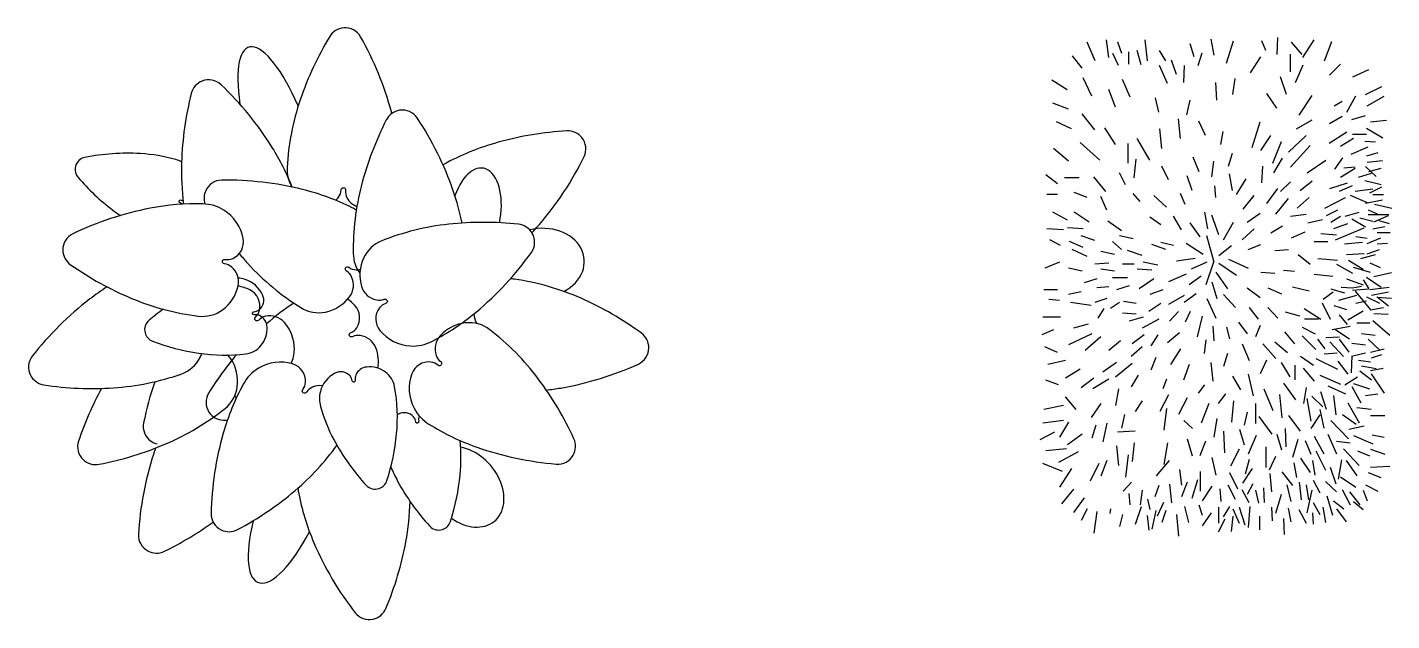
# Model space of a CAD drawing. Header units: millimetres. Extents: x 42.8 to 56.1, y 231.3 to 241.4.
# Drawn here: x 53.392 to 55.625, y 231.569 to 232.541 of the extents above; entities that cross this region are included whole.
import ezdxf

# ---------------------------------------------------------------- set-up
doc = ezdxf.new("R2010")
doc.units = ezdxf.units.MM
doc.layers.add('arbres', color=7, linetype='Continuous')

# ---------------------------------------------------------------- blocks, each defined once
blk = doc.blocks.new('plante')
for points in [[(73.0308, 204.7233, 0.001671), (73.0298, 204.7271, 0.063866), (72.9554, 204.9091, 0.292771), (72.9143, 204.9307, 0.240195), (72.8804, 204.9096, 0.054013), (72.8092, 204.7567, 0.067812), (72.7773, 204.5925, 0.15321), (72.7892, 204.5451, 0.184104)], [(72.7896, 204.5451, 0.04545), (72.7416, 204.6407, 0.063866), (72.6174, 204.7931, 0.292771), (72.5718, 204.8019, 0.240195), (72.5455, 204.7718, 0.054013), (72.5219, 204.6049, 0.040879), (72.5269, 204.5038, 0.19303)], [(73.2008, 204.458, 0.034436), (73.1796, 204.5363, 0.063866), (73.0922, 204.7124, 0.292771), (73.0497, 204.7311, 0.240195), (73.0174, 204.7076, 0.054013), (72.9575, 204.55, 0.067812), (72.9374, 204.3839, 0.157901), (72.9536, 204.3363, 0.184104)], [(73.37, 204.4346, 0.011425), (73.388, 204.4547, 0.063866), (73.4962, 204.6188, 0.292771), (73.4909, 204.6649, 0.240195), (73.4544, 204.681, 0.054013), (73.288, 204.6535, 0.058262), (73.1548, 204.599, 0.19303)], [(72.522, 204.6061, 0.0531), (72.5084, 204.6116, 0.054582), (72.4219, 204.6262, 0.063866), (72.2879, 204.6169, 0.292771), (72.265, 204.595, 0.240195), (72.2714, 204.5684, 0.054013), (72.3553, 204.4894, 0.013423), (72.3738, 204.4762, 0.19303)], [(72.9448, 204.4895, 0.028307), (72.9349, 204.4952, 0.054582), (72.8144, 204.5394, 0.063866), (72.619, 204.5619, 0.292771), (72.5803, 204.5364, 0.189818), (72.5789, 204.5042, 0.054013)], [(72.8951, 204.5131, 0.053155), (72.9018, 204.5205, 0.148548), (72.9081, 204.5382, -0.403393), (72.9138, 204.5436, -0.451118), (72.9189, 204.5378, 0.156882), (72.9223, 204.519, 0.345182)], [(72.5238, 204.5036, 0.071376), (72.5183, 204.5067, -0.403393), (72.516, 204.5115, -0.451118), (72.5209, 204.5136, 0.062223), (72.5259, 204.5119, 0.345182)], [(72.9223, 204.519, 0.185959), (72.9463, 204.4983, 0.210784)], [(72.6614, 204.384, 0.010005), (72.682, 204.3604, 0.067812), (72.8105, 204.2532, 0.19303), (72.8702, 204.2424, 0.184104), (72.9286, 204.2796, 0.274896), (72.9336, 204.3276, 0.148548), (72.9211, 204.3416, -0.403393), (72.9191, 204.3492, -0.451118), (72.9267, 204.3509, 0.156882), (72.9447, 204.3448, 0.345182)], [(72.7094, 204.2478, 0.345182), (72.7181, 204.2839, 0.210784), (72.6756, 204.3217, 0.062802), (72.6587, 204.3249, 0.054582)], [(72.9447, 204.3448, 0.055461), (72.9544, 204.3458, 0.210784)], [(72.3418, 204.3034, 0.021598), (72.3001, 204.2742, 0.063866), (72.1605, 204.1356, 0.292771), (72.1563, 204.0895, 0.240195), (72.1888, 204.0662, 0.054013), (72.3572, 204.059, 0.067812), (72.5212, 204.0925, 0.19303), (72.5669, 204.1324, 0.026426), (72.5711, 204.1418, 0.274896)], [(72.7106, 204.2468, 0.345182), (72.6874, 204.296, 0.074488), (72.6584, 204.3055, 0.134063)], [(73.4049, 204.0536, 0.014908), (73.4398, 204.0586, 0.063866), (73.6276, 204.1167, 0.292771), (73.6528, 204.1557, 0.240195), (73.6348, 204.1914, 0.054013), (73.4888, 204.2758, 0.067812), (73.328, 204.3221, 0.031841), (73.3177, 204.323, 0.184104)], [(72.7935, 204.2643, 0.035181), (72.7276, 204.2139, 0.063866)], [(72.9458, 204.2045, 0.345182), (72.9412, 204.2587, 0.05591), (72.9238, 204.2737, 0.134063)], [(72.4779, 204.2493, 0.020799), (72.4431, 204.2226, 0.292771), (72.4335, 204.1924, 0.240195), (72.4518, 204.1721, 0.054013), (72.5633, 204.1429, 0.067812), (72.6776, 204.1413, 0.19303), (72.7139, 204.1614, 0.184104), (72.7289, 204.2062, 0.274896), (72.7108, 204.2338, 0.148548), (72.6982, 204.2359, -0.403393), (72.6939, 204.2391, -0.451118), (72.6972, 204.2432, 0.156882), (72.7094, 204.2478, 0.345182)], [(72.787, 204.1178, 0.110066), (72.795, 204.1524, 0.184104), (72.7709, 204.2173, 0.274896), (72.7251, 204.2322, 0.148548), (72.7087, 204.223, -0.403393), (72.7009, 204.2226, -0.451118), (72.7009, 204.2304, 0.156882), (72.7106, 204.2468, 0.345182)], [(73.2294, 204.2381, 0.132605), (73.2366, 204.2146, 0.148548)], [(72.9973, 204.1064, 0.130012), (72.9921, 204.1558, 0.274896), (72.9543, 204.1858, 0.148548), (72.9358, 204.1828, -0.403393), (72.9283, 204.1853, -0.451118), (72.931, 204.1925, 0.156882), (72.9458, 204.2045, 0.345182)], [(72.3285, 204.0577, 0.045169), (72.2725, 203.9301, 0.292771), (72.2838, 203.8851, 0.240195), (72.3222, 203.8739, 0.054013), (72.4835, 203.9231, 0.067812), (72.6271, 204.009, 0.19303), (72.6569, 204.0618, 0.184104), (72.6411, 204.1293, 0.063815), (72.6332, 204.1383, 0.148548)], [(72.655, 204.1392, 0.037074), (72.5876, 204.0467, 0.292771), (72.5883, 204.0003, 0.240195), (72.6231, 203.9806, 0.003063), (72.6327, 203.9802, 0.02843)], [(72.822, 204.0725, 0.345182), (72.7905, 204.1169, 0.210784), (72.708, 204.1064, 0.134063), (72.6714, 204.068, 0.054582), (72.6229, 203.9491, 0.063866), (72.5934, 203.7547, 0.292771), (72.6175, 203.7151, 0.240195), (72.6575, 203.7158, 0.054013), (72.797, 203.8105, 0.060259), (72.898, 203.9197, 0.19303)], [(72.4572, 204.0739, 0.033567), (72.43, 203.9739, 0.292771), (72.4468, 203.9306, 0.101373), (72.4628, 203.9233, 0.052674)], [(72.8631, 204.064, 0.132251), (72.8388, 204.0607, 0.148548), (72.8243, 204.0487, -0.403393), (72.8166, 204.047, -0.451118), (72.8153, 204.0547, 0.156882), (72.822, 204.0725, 0.345182)], [(72.6542, 204.0338, 0.041626), (72.651, 204.0404, 0.210784)], [(73.0835, 203.9886, 0.345182), (73.047, 203.9954, 0.011348), (73.0442, 203.9938, 0.134063)], [(73.0974, 203.9909, 0.000712), (73.0974, 203.9909, 0.148548), (73.096, 203.9781, -0.403393), (73.0931, 203.9736, -0.451118), (73.0887, 203.9767, 0.156882), (73.0835, 203.9886, 0.345182)], [(73.0285, 203.8674, 0.023406), (73.0448, 203.8333, 0.063866), (73.1229, 203.724, 0.292771), (73.1536, 203.7161, 0.240195), (73.1729, 203.7355, 0.054013), (73.1961, 203.8483, 0.04914), (73.1959, 203.9314, 0.19303)], [(72.4591, 203.9132, 0.006936), (72.4539, 203.8977, 0.063866), (72.4176, 203.7044, 0.292771), (72.4403, 203.664, 0.240195), (72.4803, 203.6633, 0.044006), (72.5981, 203.7341, 0.067812)], [(72.8035, 203.8161, 0.023524), (72.8048, 203.8067, 0.054582), (72.8422, 203.6839, 0.063866), (72.942, 203.5144, 0.292771), (72.9857, 203.4989, 0.240195), (73.0163, 203.5247, 0.054013), (73.0648, 203.6861, 0.039654), (73.075, 203.7838, 0.19303)]]:
    blk.add_lwpolyline(points, format="xyb")
for points in [[(72.6457, 204.3722, 0.345182), (72.671, 204.4204, 0.210784), (72.6244, 204.4892, 0.134063), (72.5735, 204.5045, 0.054582), (72.4456, 204.4938, 0.063866), (72.2589, 204.432, 0.292771), (72.2345, 204.3925, 0.240195), (72.2532, 204.3572, 0.054013), (72.4008, 204.2757, 0.067812), (72.5625, 204.2326, 0.19303), (72.6212, 204.248, 0.184104), (72.6586, 204.3063, 0.274896), (72.6429, 204.3519, 0.148548), (72.6256, 204.3594, -0.403393), (72.6206, 204.3654, -0.451118), (72.6268, 204.3701, 0.156882)], [(73.0009, 204.2526, 0.345182), (73.0019, 204.1982, 0.210784), (73.076, 204.1604, 0.134063), (73.1279, 204.1715, 0.054582), (73.2349, 204.2426, 0.063866), (73.3686, 204.3868, 0.292771), (73.3709, 204.4331, 0.240195), (73.3375, 204.455, 0.054013), (73.1689, 204.4552, 0.067812), (73.0064, 204.415, 0.19303), (72.9624, 204.3732, 0.184104), (72.9578, 204.3041, 0.274896), (72.9936, 204.2717, 0.148548), (73.0123, 204.2735, -0.403393), (73.0196, 204.2706, -0.451118), (73.0164, 204.2635, 0.156882)], [(73.1254, 204.1215, 0.345182), (73.0792, 204.0927, 0.210784), (73.0847, 204.0098, 0.134063), (73.1208, 203.9709, 0.054582), (73.2366, 203.9154, 0.063866), (73.4289, 203.8743, 0.292771), (73.4698, 203.896, 0.240195), (73.4716, 203.9359, 0.054013), (73.3854, 204.0808, 0.067812), (73.2678, 204.1998, 0.19303), (73.2094, 204.2163, 0.184104), (73.1477, 204.1848, 0.274896), (73.1381, 204.1375, 0.148548), (73.1492, 204.1224, -0.403393), (73.1505, 204.1146, -0.451118), (73.1428, 204.1137, 0.156882)], [(72.9297, 204.0877, 0.345182), (72.8932, 204.0945, 0.210784), (72.8578, 204.05, 0.134063), (72.8581, 204.0138, 0.054582), (72.891, 203.9324, 0.063866), (72.9691, 203.8231, 0.292771), (72.9998, 203.8152, 0.240195), (73.0191, 203.8346, 0.054013), (73.0423, 203.9474, 0.067812), (73.0377, 204.0617, 0.19303), (73.0158, 204.0969, 0.184104), (72.9702, 204.1094, 0.274896), (72.9436, 204.0899, 0.148548), (72.9422, 204.0772, -0.403393), (72.9393, 204.0727, -0.451118), (72.9349, 204.0758, 0.156882)]]:
    blk.add_lwpolyline(points, format="xyb", close=True)
for centre, major_axis, ratio, start_param, end_param in [((72.7639, 204.6401), (-0.0791, 0.2439), 0.287965, 5.046264, 7.313787), ((73.2343, 204.4799), (-0.0171, -0.111), 0.53395, 1.461052, 4.385302), ((73.3906, 204.3612), (-0.1059, -0.0103), 0.787652, 2.057326, 4.883511), ((73.2098, 203.819), (-0.0697, 0.0826), 0.735824, 1.906126, 5.566001), ((72.7903, 203.7943), (-0.0835, -0.2065), 0.325403, 5.12013, 7.571725)]:
    blk.add_ellipse(centre, major_axis=major_axis, ratio=ratio, start_param=start_param, end_param=end_param)
blk = doc.blocks.new('thuyas')
for p, q in [((-0.0103, 0.256), (-0.0128, 0.2861)), ((-0.0882, 0.2384), (-0.1007, 0.266)), ((0.0601, 0.2259), (0.0877, 0.261)), ((-0.0304, 0.1756), (-0.0379, 0.2183)), ((-0.0028, 0.1606), (-0.0203, 0.2108)), ((0.0701, 0.1932), (0.1028, 0.2158)), ((-0.151, 0.1857), (-0.1786, 0.2058)), ((-0.0982, 0.1731), (-0.1183, 0.2083)), ((-0.0505, 0.1555), (-0.0756, 0.1907)), ((0.0098, 0.148), (0.0349, 0.1932)), ((0.0575, 0.148), (0.0877, 0.1756)), ((0.1304, 0.1656), (0.1605, 0.1832)), ((-0.1183, 0.1329), (-0.151, 0.1405)), ((-0.0153, 0.0928), (-0.0329, 0.1581)), ((-0.1384, 0.1229), (-0.1736, 0.1354)), ((-0.0429, 0.1103), (-0.0856, 0.138)), ((-0.0028, 0.1078), (0.0299, 0.1329)), ((0.0726, 0.1229), (0.1053, 0.1354)), ((0.1404, 0.1204), (0.1756, 0.1229)), ((-0.1736, 0.0702), (-0.2113, 0.0727)), ((-0.1585, 0.0827), (-0.1962, 0.0902)), ((-0.063, 0.1003), (-0.1108, 0.0928)), ((-0.0329, 0.0902), (-0.0731, 0.0727)), ((-0.0153, 0.0928), (-0.0354, 0.0325)), ((-0.0028, 0.0877), (0.0425, 0.0576)), ((0.0224, 0.0978), (0.0726, 0.0752)), ((0.163, 0.0702), (0.1907, 0.0676)), ((-0.0856, 0.0601), (-0.1309, 0.04)), ((-0.048, 0.0551), (-0.0781, 0.0325)), ((-0.0203, 0.04), (-0.0078, -0.0027)), ((-0.0103, 0.0651), (0.0199, 0.0224)), ((0.1053, 0.0651), (0.1404, 0.0626)), ((-0.1459, 0.0199), (-0.1786, 0.0074)), ((-0.0907, 0.0049), (-0.1309, -0.0177)), ((-0.0605, 0.0099), (-0.0907, -0.0127)), ((0.0098, 0.0074), (0.04, -0.0253)), ((0.0701, 0.0249), (0.1028, -0.0002)), ((0.1229, 0.0249), (0.158, 0.0099)), ((0.1857, 0.0275), (0.2284, 0.0174)), ((-0.151, -0.0152), (-0.1811, -0.0353)), ((-0.0329, -0.0027), (-0.0103, -0.0529)), ((0.0751, -0.0253), (0.0977, -0.0554)), ((0.1229, -0.0253), (0.148, -0.0529)), ((-0.1057, -0.0353), (-0.1284, -0.0604)), ((-0.0756, -0.0353), (-0.0882, -0.0629)), ((-0.0455, -0.0479), (-0.058, -0.1006)), ((0.0475, -0.0629), (0.0701, -0.0931)), ((-0.0178, -0.073), (-0.0153, -0.1107)), ((0.0173, -0.0755), (0.0249, -0.1056))]:
    blk.add_line(p, q)
for points in [[(0.1464, 0.622), (0.1485, 0.6652)], [(-0.3187, 0.6055), (-0.3393, 0.6529)], [(-0.2837, 0.6138), (-0.2899, 0.659)], [(-0.2508, 0.6241), (-0.2611, 0.6529)], [(-0.2323, 0.5973), (-0.2323, 0.6282)], [(-0.2014, 0.5953), (-0.2117, 0.6323)], [(-0.1849, 0.6055), (-0.1911, 0.659)], [(-0.1376, 0.6055), (-0.1541, 0.6323)], [(-0.0656, 0.6158), (-0.0759, 0.6488)], [(-0.0141, 0.62), (-0.0223, 0.6611)], [(0.0168, 0.5994), (0.0353, 0.657)], [(0.1176, 0.6323), (0.1073, 0.657)], [(0.2102, 0.622), (0.1835, 0.6529)], [(0.2123, 0.6138), (0.2411, 0.659)], [(0.2678, 0.6055), (0.2864, 0.6549)], [(-0.3516, 0.587), (-0.3763, 0.6179)], [(-0.259, 0.5932), (-0.2734, 0.6241)], [(-0.1335, 0.5479), (-0.1541, 0.5932)], [(-0.1108, 0.5706), (-0.1232, 0.6076)], [(-0.0923, 0.55), (-0.0903, 0.5932)], [(-0.0553, 0.5932), (-0.045, 0.6261)], [(0.0785, 0.5747), (0.1053, 0.6158)], [(0.1806, 0.5774), (0.1806, 0.6227)], [(0.1932, 0.5498), (0.2133, 0.595)], [(0.2802, 0.5685), (0.309, 0.5973)], [(-0.3268, 0.5147), (-0.3494, 0.5624)], [(0.0332, 0.5191), (0.0394, 0.5603)], [(0.1706, 0.5197), (0.1555, 0.5649)], [(0.3399, 0.5644), (0.381, 0.5829)], [(-0.3907, 0.5315), (-0.4298, 0.5562)], [(-0.2665, 0.487), (-0.2841, 0.5322)], [(-0.2288, 0.5122), (-0.2489, 0.5574)], [(-0.0079, 0.5047), (-0.01, 0.55)], [(0.3728, 0.5191), (0.414, 0.5397)], [(-0.3871, 0.482), (-0.4273, 0.4971)], [(-0.1561, 0.4739), (-0.1644, 0.5109)], [(-0.0841, 0.4677), (-0.0759, 0.5047)], [(0.1455, 0.4845), (0.1203, 0.5222)], [(0.2032, 0.4669), (0.2359, 0.5172)], [(0.2925, 0.4903), (0.3131, 0.5027)], [(0.325, 0.4742), (0.3479, 0.5158)], [(0.3769, 0.4903), (0.4201, 0.515)], [(-0.3193, 0.4293), (-0.3519, 0.4695)], [(-0.1007, 0.4067), (-0.1057, 0.4569)], [(0.1957, 0.4318), (0.2359, 0.4544)], [(0.2802, 0.4451), (0.3131, 0.4636)], [(0.3378, 0.4554), (0.3728, 0.4656)], [(-0.3796, 0.4318), (-0.4172, 0.4494)], [(-0.2665, 0.3916), (-0.2942, 0.4343)], [(-0.1485, 0.3816), (-0.1535, 0.4318)], [(-0.0367, 0.4142), (-0.0532, 0.4512)], [(0.0024, 0.3916), (0.0085, 0.4245)], [(0.0827, 0.3841), (0.1028, 0.4494)], [(0.2792, 0.3951), (0.325, 0.4242)], [(0.4166, 0.4076), (0.375, 0.4326)], [(0.3852, 0.4492), (0.4263, 0.4533)], [(-0.3067, 0.3514), (-0.357, 0.3966)], [(-0.2339, 0.3439), (-0.2339, 0.3941)], [(-0.1786, 0.3514), (-0.2113, 0.4067)], [(0.1053, 0.3765), (0.1304, 0.4142)], [(0.1354, 0.3439), (0.158, 0.3991)], [(0.1756, 0.3715), (0.2208, 0.4142)], [(0.1806, 0.3338), (0.2309, 0.3891)], [(0.309, 0.3875), (0.3419, 0.408)], [(0.3358, 0.3669), (0.379, 0.3854)], [(0.3396, 0.418), (0.375, 0.418)], [(0.3979, 0.3972), (0.3708, 0.3993)], [(-0.3871, 0.3489), (-0.4248, 0.3816)], [(-0.2188, 0.3062), (-0.2138, 0.3539)], [(-0.053, 0.3213), (-0.0681, 0.359)], [(-0.0203, 0.3087), (-0.0153, 0.3489)], [(0.0224, 0.3364), (0.0324, 0.369)], [(0.1379, 0.3188), (0.1605, 0.3564)], [(0.2233, 0.3188), (0.2711, 0.3514)], [(0.2938, 0.3285), (0.3146, 0.3577)], [(0.4041, 0.3701), (0.375, 0.3618)], [(0.3769, 0.3463), (0.416, 0.3504)], [(-0.2414, 0.2886), (-0.2565, 0.3188)], [(-0.1309, 0.3012), (-0.1485, 0.3364)], [(0.0324, 0.2736), (0.0249, 0.3163)], [(0.1078, 0.2937), (0.1103, 0.3364)], [(0.3084, 0.3077), (0.3458, 0.3306)], [(0.3172, 0.3319), (0.3461, 0.334)], [(0.3542, 0.3077), (0.3875, 0.3181)], [(0.3729, 0.3348), (0.3999, 0.3098)], [(0.3812, 0.3223), (0.4124, 0.3306)], [(-0.4147, 0.2912), (-0.4449, 0.3138)], [(-0.3595, 0.3062), (-0.3972, 0.3062)], [(-0.2916, 0.2711), (-0.3218, 0.3087)], [(-0.0706, 0.2736), (-0.0831, 0.3112)], [(0.0425, 0.2635), (0.0676, 0.3037)], [(0.1555, 0.2711), (0.1806, 0.2962)], [(0.2058, 0.2736), (0.2359, 0.2987)], [(0.2811, 0.2786), (0.3263, 0.2937)], [(0.3063, 0.2723), (0.3396, 0.2869)], [(0.3708, 0.2994), (0.4124, 0.289)], [(0.3833, 0.2682), (0.4145, 0.2828)], [(-0.4147, 0.2635), (-0.4424, 0.2635)], [(-0.3394, 0.256), (-0.372, 0.2685)], [(-0.2891, 0.2233), (-0.3042, 0.2585)], [(-0.2037, 0.2459), (-0.2213, 0.266)], [(-0.1359, 0.2309), (-0.1685, 0.261)], [(0.1203, 0.2409), (0.148, 0.2786)], [(0.143, 0.2133), (0.1756, 0.2535)], [(0.1982, 0.2284), (0.2284, 0.256)], [(0.2686, 0.2284), (0.3213, 0.256)], [(0.3333, 0.2619), (0.3771, 0.2432)], [(0.3461, 0.2722), (0.3913, 0.2784)], [(0.3728, 0.2414), (0.416, 0.2496)], [(0.3916, 0.264), (0.4187, 0.264)], [(-0.3896, 0.1982), (-0.4273, 0.2183)], [(-0.3343, 0.1932), (-0.372, 0.2183)], [(0.1806, 0.2083), (0.2208, 0.2133)], [(0.273, 0.2099), (0.3021, 0.2245)], [(0.3209, 0.2078), (0.3562, 0.2182)], [(0.379, 0.2126), (0.4325, 0.2126)], [(0.3791, 0.2245), (0.402, 0.2141)], [(0.3937, 0.1933), (0.4312, 0.2099)], [(0.3958, 0.2391), (0.4395, 0.2287)], [(-0.3997, 0.1731), (-0.4424, 0.1756)], [(-0.3494, 0.1756), (-0.3896, 0.1781)], [(-0.2514, 0.1706), (-0.2866, 0.1957)], [(0.2251, 0.1912), (0.2626, 0.1995)], [(0.2836, 0.1932), (0.3088, 0.2083)], [(0.2917, 0.1766), (0.3271, 0.1891)], [(0.2962, 0.148), (0.369, 0.1781)], [(0.3375, 0.2016), (0.3729, 0.1808)], [(0.3583, 0.2037), (0.3916, 0.1954)], [(0.3913, 0.1755), (0.4222, 0.1817)], [(0.4062, 0.1974), (0.4333, 0.1891)], [(-0.4072, 0.1329), (-0.4348, 0.148)], [(-0.3494, 0.1279), (-0.3846, 0.143)], [(-0.3193, 0.1455), (-0.3544, 0.1581)], [(-0.2514, 0.1229), (-0.2741, 0.143)], [(-0.2213, 0.1505), (-0.2565, 0.1581)], [(0.1831, 0.153), (0.2183, 0.1681)], [(0.2409, 0.143), (0.2761, 0.143)], [(0.2584, 0.1641), (0.298, 0.16)], [(0.3188, 0.1371), (0.3646, 0.1413)], [(0.3479, 0.1558), (0.3771, 0.1517)], [(0.3769, 0.1385), (0.4119, 0.1529)], [(0.402, 0.1662), (0.4353, 0.1662)], [(-0.3394, 0.1053), (-0.3771, 0.1229)], [(-0.269, 0.1103), (-0.3042, 0.1179)], [(-0.1987, 0.1078), (-0.2364, 0.1204)], [(0.2007, 0.1103), (0.2309, 0.0852)], [(0.3238, 0.1103), (0.369, 0.1128)], [(0.3604, 0.0996), (0.3979, 0.11)], [(0.3771, 0.1121), (0.4083, 0.1225)], [(0.402, 0.1371), (0.4291, 0.1392)], [(-0.4097, 0.0902), (-0.4474, 0.0752)], [(-0.3519, 0.0676), (-0.3871, 0.0752)], [(-0.2841, 0.0877), (-0.3193, 0.0852)], [(-0.269, 0.0676), (-0.3042, 0.0727)], [(-0.2188, 0.0852), (-0.2489, 0.0852)], [(0.251, 0.1003), (0.3012, 0.0953)], [(0.298, 0.0851), (0.3396, 0.0622)], [(0.3292, 0.0955), (0.3666, 0.0726)], [(0.3414, 0.0777), (0.3841, 0.0651)], [(0.3833, 0.0892), (0.4104, 0.0768)], [(-0.3143, 0.0476), (-0.3469, 0.0375)], [(-0.2364, 0.0501), (-0.2741, 0.0501)], [(-0.1685, 0.0476), (-0.2062, 0.0224)], [(0.2409, 0.0601), (0.2887, 0.0551)], [(0.3238, 0.0476), (0.3665, 0.0325)], [(0.3666, 0.0455), (0.3812, 0.0227)], [(0.375, 0.0518), (0.4124, 0.0268)], [(0.3934, 0.0541), (0.4387, 0.0644)], [(-0.4147, 0.0199), (-0.4499, 0.0199)], [(-0.3544, 0.0149), (-0.3871, 0.0074)], [(-0.2841, 0.0275), (-0.3143, 0.0249)], [(-0.2314, 0.03), (-0.264, 0.0199)], [(0.2647, -0.0044), (0.2896, 0.0143)], [(0.2836, 0.0224), (0.3188, 0.0124)], [(0.3042, -0.0065), (0.35, 0.006)], [(0.3104, 0.0268), (0.3396, 0.0247)], [(0.3396, 0.0247), (0.3625, 0.0289)], [(0.3396, 0.0185), (0.3812, 0.0227)], [(0.3458, 0.0164), (0.3854, -0.0314)], [(0.375, 0.0018), (0.4083, -0.0148)], [(0.3833, 0.0206), (0.4333, 0.0268)], [(0.3875, 0.006), (0.4312, 0.0143)], [(0.4016, 0.0007), (0.4387, -0.0014)], [(0.402, 0.0018), (0.4312, -0.021)], [(-0.4097, -0.0077), (-0.4373, -0.0052)], [(-0.3293, -0.0203), (-0.3821, -0.0127)], [(-0.2891, -0.0027), (-0.3193, -0.0127)], [(-0.2967, -0.0278), (-0.3117, -0.0529)], [(-0.2565, -0.0127), (-0.2791, -0.0278)], [(-0.2138, -0.0152), (-0.2464, -0.0102)], [(0.2158, -0.0278), (0.2585, -0.0554)], [(0.2617, -0.0138), (0.2823, -0.0549)], [(0.2912, -0.0203), (0.3238, -0.0303)], [(0.3275, -0.057), (0.3666, -0.0343)], [(0.3479, -0.0148), (0.375, -0.0086)], [(0.3854, -0.0314), (0.4187, -0.0252)], [(-0.4072, -0.0504), (-0.4524, -0.0504)], [(-0.3369, -0.068), (-0.3745, -0.078)], [(-0.2138, -0.0429), (-0.2489, -0.0403)], [(-0.1962, -0.0504), (-0.2314, -0.0604)], [(-0.156, -0.0554), (-0.1987, -0.078)], [(0.167, -0.0364), (0.204, -0.0467)], [(0.2168, -0.0543), (0.2522, -0.0543)], [(0.3049, -0.0446), (0.3255, -0.0693)], [(0.35, -0.0647), (0.3833, -0.0647)], [(0.3913, -0.059), (0.4346, -0.0961)], [(0.3934, -0.0405), (0.4304, -0.0426)], [(-0.4248, -0.083), (-0.4549, -0.0956)], [(-0.3268, -0.0931), (-0.3871, -0.1207)], [(-0.3042, -0.1006), (-0.3444, -0.1358)], [(-0.1937, -0.0956), (-0.2238, -0.1182)], [(-0.1585, -0.0956), (-0.1761, -0.1232)], [(-0.1032, -0.0906), (-0.1334, -0.1157)], [(0.1032, -0.0714), (0.0909, -0.1002)], [(0.1656, -0.0881), (0.1907, -0.1182)], [(0.2108, -0.0755), (0.2434, -0.0931)], [(0.2108, -0.0981), (0.2459, -0.1333)], [(0.2709, -0.1022), (0.3063, -0.1001)], [(0.2876, -0.0814), (0.3333, -0.0731)], [(0.2937, -0.0805), (0.3314, -0.1056)], [(0.3625, -0.0919), (0.3975, -0.0961)], [(-0.4147, -0.1408), (-0.4474, -0.1257)], [(-0.254, -0.1107), (-0.2841, -0.1358)], [(-0.1987, -0.1257), (-0.2263, -0.1508)], [(-0.1007, -0.1308), (-0.1258, -0.1709)], [(-0.0354, -0.1082), (-0.0404, -0.1433)], [(0.0575, -0.1182), (0.0751, -0.1609)], [(0.1103, -0.1182), (0.143, -0.1559)], [(0.1404, -0.1132), (0.1731, -0.1408)], [(0.2501, -0.1064), (0.2688, -0.1313)], [(0.2811, -0.1132), (0.3163, -0.1508)], [(0.3049, -0.1063), (0.3296, -0.1393)], [(0.3375, -0.1168), (0.3729, -0.1209)], [(0.379, -0.1063), (0.4099, -0.1351)], [(0.3852, -0.1393), (0.4201, -0.131)], [(-0.3946, -0.1609), (-0.4399, -0.1709)], [(-0.264, -0.1659), (-0.2992, -0.191)], [(-0.2238, -0.1684), (-0.2665, -0.2036)], [(-0.1635, -0.1534), (-0.1761, -0.186)], [(-0.0781, -0.1709), (-0.0932, -0.2111)], [(-0.0228, -0.1659), (-0.0178, -0.2136)], [(0.0199, -0.1433), (0.0098, -0.176)], [(0.1197, -0.1598), (0.1032, -0.1948)], [(0.1567, -0.166), (0.1794, -0.203)], [(0.1918, -0.1729), (0.1918, -0.2104)], [(0.2064, -0.1501), (0.2397, -0.1729)], [(0.2459, -0.1559), (0.3012, -0.1835)], [(0.2667, -0.1438), (0.3, -0.1417)], [(0.3021, -0.1625), (0.3271, -0.1958)], [(0.3378, -0.1495), (0.3358, -0.1928)], [(0.3399, -0.1495), (0.3728, -0.1413)], [(0.3542, -0.1605), (0.3854, -0.1646)], [(0.3875, -0.1542), (0.4145, -0.1459)], [(-0.357, -0.1835), (-0.3946, -0.2061)], [(-0.3218, -0.2061), (-0.3544, -0.2312)], [(-0.2841, -0.2086), (-0.3243, -0.2337)], [(-0.2087, -0.1986), (-0.2263, -0.2287)], [(-0.1359, -0.2086), (-0.1459, -0.2337)], [(0.0324, -0.2011), (0.0525, -0.2362)], [(0.0726, -0.1961), (0.0852, -0.2513)], [(0.2133, -0.181), (0.2409, -0.2136)], [(0.2555, -0.1989), (0.309, -0.2216)], [(0.3193, -0.2236), (0.3522, -0.203)], [(0.3583, -0.1875), (0.3875, -0.2104)], [(0.3625, -0.175), (0.3999, -0.1813)], [(0.3852, -0.1866), (0.4181, -0.1804)], [(0.3872, -0.1948), (0.4201, -0.2442)], [(-0.4122, -0.2237), (-0.4449, -0.2111)], [(-0.259, -0.2337), (-0.2665, -0.2764)], [(-0.0388, -0.2236), (-0.0553, -0.2442)], [(0.1128, -0.2337), (0.1354, -0.289)], [(0.163, -0.2187), (0.1932, -0.2613)], [(0.2205, -0.2298), (0.2143, -0.2709)], [(0.2576, -0.2401), (0.272, -0.2853)], [(0.2761, -0.2257), (0.3214, -0.2462)], [(0.3378, -0.2277), (0.3605, -0.2689)], [(0.3419, -0.2195), (0.3831, -0.2339)], [(-0.3997, -0.2764), (-0.4499, -0.2865)], [(-0.367, -0.2865), (-0.3946, -0.2538)], [(-0.3042, -0.2714), (-0.3293, -0.3066)], [(-0.1987, -0.2639), (-0.2163, -0.2915)], [(-0.1309, -0.2488), (-0.1535, -0.2915)], [(-0.0831, -0.2563), (-0.1057, -0.299)], [(-0.0279, -0.2714), (-0.048, -0.3216)], [(0.0147, -0.2462), (-0.0038, -0.2709)], [(0.0349, -0.2639), (0.0299, -0.3191)], [(0.0909, -0.2709), (0.0909, -0.3224)], [(0.1526, -0.2483), (0.1588, -0.308)], [(0.2226, -0.2586), (0.2329, -0.3162)], [(0.2349, -0.2524), (0.2637, -0.2792)], [(0.2905, -0.2504), (0.2967, -0.2997)], [(0.3275, -0.2689), (0.3563, -0.3203)], [(0.3728, -0.2504), (0.4037, -0.2462)], [(-0.2439, -0.299), (-0.2514, -0.3342)], [(-0.1359, -0.2839), (-0.1434, -0.3392)], [(-0.0078, -0.3091), (-0.0153, -0.3568)], [(0.0703, -0.2936), (0.062, -0.3265)], [(0.1002, -0.304), (0.1329, -0.3492)], [(0.1756, -0.3015), (0.2058, -0.3417)], [(0.2555, -0.2997), (0.2329, -0.3347)], [(0.256, -0.2865), (0.266, -0.3342)], [(0.3138, -0.299), (0.3489, -0.3241)], [(0.3502, -0.2812), (0.3872, -0.2853)], [(0.3852, -0.3018), (0.4222, -0.3018)], [(-0.4223, -0.3442), (-0.46, -0.3643)], [(-0.3997, -0.3141), (-0.4524, -0.3216)], [(-0.3871, -0.3191), (-0.4097, -0.3568)], [(-0.3168, -0.3266), (-0.3268, -0.3593)], [(-0.2891, -0.3216), (-0.2992, -0.3693)], [(-0.2163, -0.3417), (-0.2615, -0.3442)], [(-0.0923, -0.3141), (-0.0697, -0.3347)], [(0.0098, -0.3417), (0.0123, -0.397)], [(0.05, -0.3367), (0.0626, -0.3769)], [(0.167, -0.3347), (0.1691, -0.382)], [(0.2836, -0.3141), (0.3288, -0.3618)], [(0.3296, -0.3368), (0.3687, -0.3285)], [(-0.3519, -0.3492), (-0.3896, -0.3769)], [(-0.264, -0.3794), (-0.259, -0.4296)], [(-0.2188, -0.3718), (-0.2238, -0.4196)], [(-0.1334, -0.3718), (-0.1434, -0.4271)], [(-0.0831, -0.3618), (-0.0706, -0.4045)], [(-0.0367, -0.3676), (-0.0512, -0.4047)], [(0.0929, -0.3532), (0.0723, -0.4006)], [(0.1178, -0.3819), (0.1178, -0.4346)], [(0.1455, -0.3492), (0.158, -0.3894)], [(0.1999, -0.3635), (0.1855, -0.4088)], [(0.2185, -0.3656), (0.2329, -0.4006)], [(0.2409, -0.3543), (0.266, -0.3995)], [(0.2761, -0.3492), (0.2987, -0.3995)], [(0.2987, -0.3676), (0.3337, -0.3718)], [(0.3419, -0.3532), (0.3913, -0.3738)], [(0.3893, -0.3512), (0.4201, -0.3573)], [(-0.3921, -0.3869), (-0.4449, -0.3919)], [(-0.362, -0.3944), (-0.4122, -0.4221)], [(-0.2891, -0.4171), (-0.3042, -0.4572)], [(-0.2339, -0.402), (-0.2414, -0.4597)], [(-0.1294, -0.417), (-0.1623, -0.4561)], [(-0.0203, -0.4095), (-0.0103, -0.4547)], [(0.0497, -0.3882), (0.0271, -0.4314)], [(0.0751, -0.4145), (0.0651, -0.4522)], [(0.1423, -0.4067), (0.1258, -0.4417)], [(0.2061, -0.4108), (0.2308, -0.4479)], [(0.237, -0.417), (0.2432, -0.4541)], [(0.2452, -0.3923), (0.2699, -0.4417)], [(0.3111, -0.415), (0.3028, -0.4643)], [(0.3163, -0.3869), (0.3565, -0.4296)], [(0.3234, -0.417), (0.3502, -0.4561)], [(0.3522, -0.3923), (0.3831, -0.4047)], [(0.3852, -0.3882), (0.4222, -0.4006)], [(-0.4022, -0.4447), (-0.4524, -0.4246)], [(-0.3796, -0.4371), (-0.4097, -0.4849)], [(-0.3092, -0.4246), (-0.3318, -0.4698)], [(-0.1032, -0.4397), (-0.0982, -0.4798)], [(-0.0505, -0.4447), (-0.0505, -0.4949)], [(0.025, -0.4479), (0.0456, -0.489)], [(0.0826, -0.4376), (0.0579, -0.4746)], [(0.1279, -0.4499), (0.132, -0.4973)], [(0.1588, -0.4458), (0.1855, -0.4808)], [(0.1896, -0.4232), (0.1958, -0.4602)], [(0.2823, -0.4335), (0.2967, -0.4767)], [(0.379, -0.4479), (0.4119, -0.4602)], [(0.3852, -0.4335), (0.4346, -0.4314)], [(-0.2261, -0.4726), (-0.2467, -0.4952)], [(-0.1561, -0.4808), (-0.1664, -0.5096)], [(-0.1284, -0.4773), (-0.1233, -0.525)], [(-0.0831, -0.4723), (-0.0982, -0.51)], [(-0.0573, -0.4664), (-0.0717, -0.5137)], [(-0.0203, -0.4829), (-0.045, -0.5199)], [(0.0209, -0.4787), (0.0394, -0.5158)], [(0.0847, -0.4767), (0.0703, -0.5034)], [(0.1114, -0.487), (0.1135, -0.524)], [(0.1711, -0.4787), (0.1814, -0.5219)], [(0.2032, -0.4723), (0.2083, -0.5175)], [(0.2205, -0.4787), (0.2267, -0.5178)], [(0.2384, -0.4673), (0.256, -0.4999)], [(0.2699, -0.4705), (0.2987, -0.4973)], [(0.309, -0.4582), (0.3481, -0.4849)], [(0.3728, -0.4787), (0.4037, -0.4952)], [(-0.3745, -0.4899), (-0.4047, -0.5276)], [(-0.3469, -0.5125), (-0.3745, -0.5502)], [(-0.2323, -0.5014), (-0.2302, -0.5302)], [(-0.1987, -0.4924), (-0.2037, -0.5301)], [(-0.1849, -0.5158), (-0.1788, -0.5425)], [(0.0003, -0.489), (0.0024, -0.5219)], [(0.0559, -0.4911), (0.0744, -0.524)], [(0.0909, -0.4931), (0.0991, -0.5261)], [(0.1567, -0.5034), (0.1423, -0.5528)], [(0.2349, -0.4931), (0.2226, -0.5508)], [(0.274, -0.5075), (0.2884, -0.5569)], [(0.2905, -0.5199), (0.3172, -0.5405)], [(0.3131, -0.4911), (0.3337, -0.5302)], [(0.3316, -0.4973), (0.3584, -0.5302)], [(0.3419, -0.5219), (0.3666, -0.5425)], [(0.3666, -0.4931), (0.3769, -0.5199)], [(-0.3394, -0.5401), (-0.3544, -0.5702)], [(-0.3143, -0.5476), (-0.3218, -0.6029)], [(-0.2791, -0.5401), (-0.2816, -0.5527)], [(-0.2489, -0.5552), (-0.2565, -0.5853)], [(-0.2012, -0.5351), (-0.2163, -0.5803)], [(-0.1861, -0.5577), (-0.1811, -0.5954)], [(-0.1635, -0.5451), (-0.1736, -0.5928)], [(-0.1438, -0.524), (-0.1602, -0.559)], [(-0.1376, -0.5446), (-0.1479, -0.5754)], [(-0.1108, -0.5552), (-0.1057, -0.6104)], [(-0.0903, -0.5343), (-0.08, -0.5754)], [(-0.0532, -0.5302), (-0.045, -0.5569)], [(-0.0223, -0.5508), (-0.045, -0.5837)], [(-0.0031, -0.536), (-0.0031, -0.5769)], [(0.025, -0.5343), (0.0085, -0.561)], [(0.0332, -0.5405), (0.0497, -0.5775)], [(0.0497, -0.5363), (0.0641, -0.5816)], [(0.0764, -0.5343), (0.0723, -0.5878)], [(0.132, -0.5363), (0.1341, -0.5713)], [(0.1752, -0.5384), (0.1814, -0.5734)], [(0.202, -0.5425), (0.2205, -0.5775)], [(0.237, -0.5508), (0.239, -0.5796)], [(0.239, -0.524), (0.2555, -0.5549)], [(0.2637, -0.5363), (0.2699, -0.5754)], [(0.2987, -0.5405), (0.3234, -0.5734)], [(0.0126, -0.5672), (-0.0038, -0.6001)], [(0.0332, -0.559), (0.0291, -0.5981)], [(0.1011, -0.559), (0.1011, -0.594)], [(0.1629, -0.5652), (0.1649, -0.6063)]]:
    blk.add_lwpolyline(points)

msp = doc.modelspace()

# ---------------------------------------------------------------- block references
at = {"layer": 'arbres'}
for name, p, xscale, yscale, zscale in [('plante', (4.6142, 93.9919), 0.6760720367748689, 0.6760720367748831, 0.6760720367748713), ('thuyas', (55.3432, 232.0983), 0.6400000000000006, 0.6399999999999864, 0.6400000000000001)]:
    msp.add_blockref(name, p, dxfattribs=dict(at, xscale=xscale, yscale=yscale, zscale=zscale))

doc.saveas('drawing.dxf')
